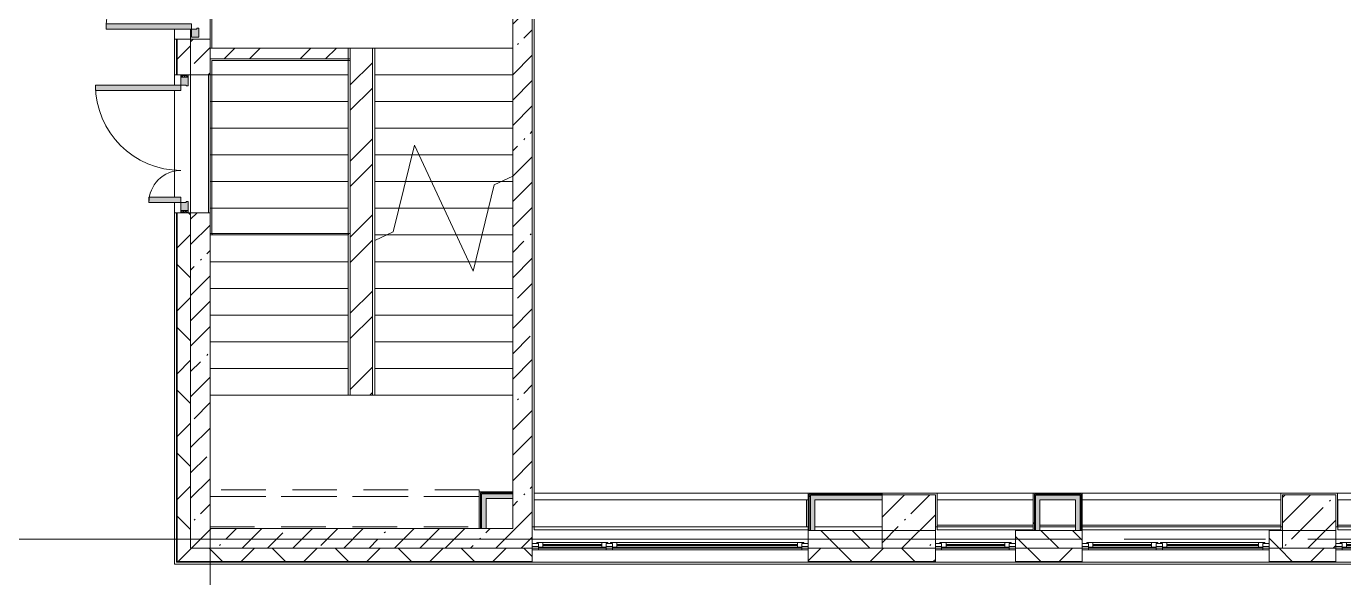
# Model space of a CAD drawing. Header units: millimetres. Extents: x 81425 to 274970, y -8553 to 29000.
# Drawn here: x 146005 to 160808, y -431 to 5765 of the extents above; entities that cross this region are included whole.
import ezdxf

# ---------------------------------------------------------------- set-up
doc = ezdxf.new("R2010")
doc.units = ezdxf.units.MM
doc.linetypes.add('200_ШТРИХ__ш1_п0_6_', pattern=[800, 500, -300])
doc.linetypes.add('Осевая', pattern=[3175, 635, -476.25, 1587.5, -476.25])
for name, color, linetype, lineweight in [('A-DETL-MBND-1', 7, '200_ШТРИХ__ш1_п0_6_', 9), ('A-GLAZ-3', 7, 'Continuous', 5), ('A-WALL', 7, 'Continuous', 9), ('A-WALL-7', 7, 'Continuous', 5), ('I-WALL-3', 7, 'Continuous', 5), ('S-COLS-1', 7, 'Continuous', 5), ('S-STRS-3', 7, 'Continuous', 5), ('S-STRS-MBND-1', 7, 'Continuous', 5), ('Оси', 7, 'Continuous', 9), ('Оси-2', 7, 'Осевая', 9)]:
    doc.layers.add(name, color=color, linetype=linetype, lineweight=lineweight)
for name, color, linetype, lineweight, true_color in [('A-DOOR-5', 7, 'Continuous', 5, 0xe2e2e2), ('A-DOOR-6', 7, 'Continuous', 5, 0xaaaaaa), ('A-DOOR-FRAM-4', 7, 'Continuous', 5, 0xaaaaaa), ('A-FLOR-2', 7, 'Continuous', 5, 0xaaaaaa), ('I-WALL-1', 7, 'Continuous', 5, 0xe7e7e7), ('I-WALL-2', 7, 'Continuous', 9, 0xe7e7e7)]:
    doc.layers.add(name, color=color, linetype=linetype, lineweight=lineweight, true_color=true_color)
pattern_1 = [(45, (147960.1, 0), (-353.5534, 353.5534), []), (135, (147960.1, 0), (-353.5534, -353.5534), [])]
pattern_2 = [(45, (147960.08, 0), (-285.123, 285.123), []), (45, (148245.2, 0), (-285.123, 285.123), [504.031, -100.806, 16.764, -84.042])]
pattern_3 = [(45, (147960.1, 0), (-427.684, 427.684), []), (45, (148245.2, 0), (-427.684, 427.684), [])]
pattern_4 = [(45, (147960.1, 0), (-530.33, 530.33), []), (135, (147960.1, 0), (-530.33, -530.33), [])]

# ---------------------------------------------------------------- blocks, each defined once
blk = doc.blocks.new('120_Окно_СКБ_1Ст - 120_Окно_СКБ_1Ст 900х2500_h_-22445987-1_8_3_птичка')
at = {"layer": 'A-GLAZ-3'}
for p, q in [((-450, -127), (-450, -57)), ((-450, -57), (-380, -57)), ((450, -57), (-450, -57)), ((-380, -127), (-450, -127)), ((-450, -127), (-400, -127)), ((-380, -127), (-400, -127)), ((-400, -127), (-400, -137)), ((-400, -137), (400, -137)), ((400, -137), (-400, -137)), ((-380, -57), (-380, -127)), ((380, -87), (-380, -87)), ((-380, -87), (-380, -127)), ((-330, -137), (-330, -87)), ((-330, -107), (330, -107)), ((330, -117), (-330, -117)), ((330, -137), (330, -87)), ((380, -127), (380, -57)), ((380, -57), (450, -57)), ((380, -127), (380, -87)), ((450, -127), (380, -127)), ((400, -127), (380, -127)), ((400, -127), (450, -127)), ((400, -137), (400, -127)), ((450, -57), (450, -127))]:
    blk.add_line(p, q, dxfattribs=at)
blk = doc.blocks.new('120_Окно_СКБ_2Ст - 120_Окно_СКБ_2Ст 2100х2500 _мал створка справа_-22445857-1_8_3_птичка')
at = {"layer": 'A-GLAZ-3'}
for p, q in [((-1050, -127), (-1050, -57)), ((-1050, -57), (-980, -57)), ((1050, -57), (-1050, -57)), ((-980, -127), (-1050, -127)), ((-1050, -127), (-1000, -127)), ((-980, -127), (-1000, -127)), ((-1000, -127), (-1000, -137)), ((-1000, -137), (170, -137)), ((170, -137), (-1000, -137)), ((-980, -57), (-980, -127)), ((150, -87), (-980, -87)), ((-980, -87), (-980, -127)), ((-930, -137), (-930, -87)), ((-930, -107), (100, -107)), ((100, -117), (-930, -117)), ((100, -137), (100, -87)), ((150, -127), (150, -57)), ((150, -57), (220, -57)), ((150, -127), (150, -87)), ((220, -127), (150, -127)), ((170, -127), (150, -127)), ((170, -127), (200, -127)), ((170, -137), (170, -127)), ((220, -127), (200, -127)), ((200, -127), (200, -137)), ((200, -137), (1000, -137)), ((1000, -137), (200, -137)), ((220, -57), (220, -127)), ((980, -87), (220, -87)), ((220, -87), (220, -127)), ((270, -137), (270, -87)), ((270, -107), (930, -107)), ((930, -117), (270, -117)), ((930, -137), (930, -87)), ((980, -127), (980, -57)), ((980, -57), (1050, -57)), ((980, -127), (980, -87)), ((1050, -127), (980, -127)), ((1000, -127), (980, -127)), ((1000, -127), (1050, -127)), ((1000, -137), (1000, -127)), ((1050, -57), (1050, -127))]:
    blk.add_line(p, q, dxfattribs=at)
blk = doc.blocks.new('120_Окно_СКБ_2Ст - 120_Окно_СКБ_2Ст 3100х2500 _мал_створка слева_-V90-1_8_3_птичка')
at = {"layer": 'A-GLAZ-3'}
for p, q in [((-1550, -127), (-1550, -57)), ((-1550, -57), (-1480, -57)), ((1550, -57), (-1550, -57)), ((-1480, -127), (-1550, -127)), ((-1550, -127), (-1500, -127)), ((-1480, -127), (-1500, -127)), ((-1500, -127), (-1500, -137)), ((-1500, -137), (670, -137)), ((670, -137), (-1500, -137)), ((-1480, -57), (-1480, -127)), ((650, -87), (-1480, -87)), ((-1480, -87), (-1480, -127)), ((-1430, -137), (-1430, -87)), ((-1430, -107), (600, -107)), ((600, -117), (-1430, -117)), ((600, -137), (600, -87)), ((650, -127), (650, -57)), ((650, -57), (720, -57)), ((650, -127), (650, -87)), ((720, -127), (650, -127)), ((670, -127), (650, -127)), ((670, -127), (700, -127)), ((670, -137), (670, -127)), ((720, -127), (700, -127)), ((700, -127), (700, -137)), ((700, -137), (1500, -137)), ((1500, -137), (700, -137)), ((720, -57), (720, -127)), ((1480, -87), (720, -87)), ((720, -87), (720, -127)), ((770, -137), (770, -87)), ((770, -107), (1430, -107)), ((1430, -117), (770, -117)), ((1430, -137), (1430, -87)), ((1480, -127), (1480, -57)), ((1480, -57), (1550, -57)), ((1480, -127), (1480, -87)), ((1550, -127), (1480, -127)), ((1500, -127), (1480, -127)), ((1500, -127), (1550, -127)), ((1500, -137), (1500, -127)), ((1550, -57), (1550, -127))]:
    blk.add_line(p, q, dxfattribs=at)
blk = doc.blocks.new('110_Дверь_СКБ_2Ст_Наружная - ДН-1_л__ Двухстворчатая 1350 х3200 _ЛК_ в свету с верхним остеклением 2-22796854-1_8_3_птичка')
at = {"layer": 'A-DOOR-5'}
for points in [[(-715.5, 101), (-715.5, -91), (-655.5, -91), (-655.5, 869), (-715.5, 869)], [(694.5, -79), (694.5, -91), (754.5, -91), (754.5, 419), (694.5, 419), (694.5, -12.6)]]:
    blk.add_hatch(color=256, dxfattribs=at).paths.add_polyline_path(points)
h = blk.add_hatch(color=256, dxfattribs=at)
h.paths.add_polyline_path([(-805.5, -171), (-705.5, -171), (-705.5, -151), (-715.5, -151), (-715.5, -91), (-805.5, -91)])
h.paths.add_polyline_path([(744.5, -171), (844.5, -171), (844.5, -91), (754.5, -91), (754.5, -151), (744.5, -151)])
at = {"layer": 'A-DOOR-6'}
for p, q in [((-715.5, 869), (-715.5, -91)), ((-655.5, 869), (-715.5, 869)), ((-655.5, -91), (-655.5, 869)), ((754.5, 419), (694.5, 419)), ((694.5, 419), (694.5, -91)), ((754.5, -91), (754.5, 419)), ((-715.5, -91), (-655.5, -91)), ((694.5, -91), (754.5, -91))]:
    blk.add_line(p, q, dxfattribs=at)
for centre, radius, start, end in [((-715.5, -91), 960, 0, 90), ((754.5, -91), 510, 90, 180)]:
    blk.add_arc(centre, radius, start, end, dxfattribs=at)
at = {"layer": 'A-DOOR-FRAM-4'}
for p, q in [((-715.5, -91), (-805.5, -91)), ((-805.5, -91), (-805.5, -171)), ((-715.5, -151), (-715.5, -91)), ((754.5, -91), (754.5, -151)), ((844.5, -91), (754.5, -91)), ((844.5, -171), (844.5, -91)), ((-805.5, -171), (-705.5, -171)), ((-705.5, -151), (-715.5, -151)), ((-705.5, -171), (-705.5, -151)), ((754.5, -151), (744.5, -151)), ((744.5, -151), (744.5, -171)), ((744.5, -171), (844.5, -171))]:
    blk.add_line(p, q, dxfattribs=at)
blk = doc.blocks.new('110_Дверь_СКБ_2Ст_Наружная - ДН-3_л__ Двухстворчатая 1200 х3200 из подвала EI30-23666533-1_8_3_птичка')
at = {"layer": 'A-DOOR-5'}
for points in [[(620, 989), (620, 29), (680, 29), (680, 989)], [(-640, 71), (-640, 29), (-580, 29), (-580, 389), (-640, 389), (-640, 79)]]:
    blk.add_hatch(color=256, dxfattribs=at).paths.add_polyline_path(points)
h = blk.add_hatch(color=256, dxfattribs=at)
h.paths.add_polyline_path([(-730, -51), (-630, -51), (-630, -31), (-640, -31), (-640, 29), (-730, 29)])
h.paths.add_polyline_path([(670, -51), (770, -48), (770, 29), (680, 29), (680, -31), (670, -31)])
at = {"layer": 'A-DOOR-6'}
h = blk.add_hatch(dxfattribs=at)
h.set_pattern_fill('FP_183', color=256, style=0, pattern_type=2)
h.set_pattern_definition([(135, (1526.41, 143.685), (-14.14214, -14.14214), []), (225, (1526.41, 143.685), (14.14214, -14.14214), [])])
h.paths.add_polyline_path([(770, -48), (772, -51), (795, -51), (795, 29), (770, 29), (770, -31)])
at = {"layer": 'A-DOOR-FRAM-4'}
h = blk.add_hatch(dxfattribs=at)
h.set_pattern_fill('FP_184', color=256, style=0, pattern_type=2)
h.set_pattern_definition([(45, (-596.384, 143.685), (-14.1421, 14.1421), []), (135, (-596.384, 143.685), (-14.1421, -14.1421), [])])
h.paths.add_polyline_path([(-755, 29), (-755, -51), (-730, -51), (-730, 29)])
at = {"layer": 'A-DOOR-6'}
for p, q in [((680, 989), (620, 989)), ((620, 989), (620, 29)), ((680, 29), (680, 989)), ((-640, 389), (-640, 29)), ((-580, 389), (-640, 389)), ((-580, 29), (-580, 389)), ((-640, 29), (-580, 29)), ((620, 29), (680, 29))]:
    blk.add_line(p, q, dxfattribs=at)
for centre, radius, start, end in [((680, 29), 960, 90, 180), ((-640, 29), 360, 0, 90)]:
    blk.add_arc(centre, radius, start, end, dxfattribs=at)
at = {"layer": 'A-DOOR-FRAM-4'}
for p, q in [((-730, 29), (-755, 29)), ((-755, 29), (-755, -51)), ((-640, 29), (-730, 29)), ((-730, 29), (-730, -51)), ((-730, -51), (-730, 29)), ((-640, -31), (-640, 29)), ((680, 29), (680, -31)), ((770, 29), (680, 29)), ((770, -51), (770, 29)), ((795, 29), (770, 29)), ((770, 29), (770, -51)), ((795, -51), (795, 29)), ((-755, -51), (-730, -51)), ((-730, -51), (-630, -51)), ((-630, -31), (-640, -31)), ((-630, -51), (-630, -31)), ((680, -31), (670, -31)), ((670, -31), (670, -51)), ((670, -51), (770, -51)), ((770, -51), (795, -51))]:
    blk.add_line(p, q, dxfattribs=at)
blk = doc.blocks.new('Зашивка приборов отопления18 - Зашивка приборов отопления-33281779-1_8_3_птичка')
at = {"layer": 'A-WALL-7'}
for p, q in [((12140, 520), (9910, 520)), ((12140, 445), (9910, 445)), ((9910, 445), (12140, 445)), ((12140, 445), (12140, 520)), ((12140, 105), (12140, 445)), ((9910, 105), (12140, 105))]:
    blk.add_line(p, q, dxfattribs=at)
blk = doc.blocks.new('Зашивка приборов отопления16 - Зашивка приборов отопления-33282046-1_8_3_птичка')
at = {"layer": 'A-WALL-7'}
for p, q in [((10990, 520), (9910, 520)), ((9910, 520), (9910, 445)), ((10990, 445), (9910, 445)), ((9910, 445), (9910, 105)), ((9910, 445), (10990, 445)), ((9910, 105), (10990, 105))]:
    blk.add_line(p, q, dxfattribs=at)
blk = doc.blocks.new('Зашивка приборов отопления17 - Зашивка приборов отопления-33282118-1_8_3_птичка')
at = {"layer": 'A-WALL-7'}
for p, q in [((10990, 520), (7910, 520)), ((7910, 520), (7910, 445)), ((10990, 445), (7910, 445)), ((7910, 445), (7910, 105)), ((7910, 445), (10990, 445)), ((7910, 105), (10990, 105))]:
    blk.add_line(p, q, dxfattribs=at)
blk = doc.blocks.new('Зашивка приборов отопления19 - Зашивка приборов отопления-33282289-1_8_3_птичка')
at = {"layer": 'A-WALL-7'}
for p, q in [((12140, 520), (10059, 520)), ((10059, 520), (10059, 445)), ((10059, 445), (12140, 445)), ((12140, 445), (10061, 445)), ((10061, 445), (10061, 105)), ((10061, 105), (12140, 105))]:
    blk.add_line(p, q, dxfattribs=at)
blk = doc.blocks.new('Зашивка приборов отопления45 - Зашивка приборов отопления-33465879-1_8_3_птичка')
at = {"layer": 'A-DETL-MBND-1'}
for p, q in [((3135, 556), (110, 556)), ((3135, 481), (110, 481)), ((110, 481), (3135, 481)), ((3135, 535), (3135, 556)), ((110, 141), (3135, 141))]:
    blk.add_line(p, q, dxfattribs=at)

msp = doc.modelspace()

# ---------------------------------------------------------------- hatches: boundary and pattern name
at = {"layer": 'A-WALL-7'}
h = msp.add_hatch(dxfattribs=at)
h.set_pattern_fill('FP_83', color=256, style=0, pattern_type=2)
h.set_pattern_definition(pattern_1)
h.paths.add_polyline_path([(147850.1, -100), (147850.1, 3670), (147700.1, 3670), (147700.1, -100)])
h.paths.add_polyline_path([(147700.1, 5220), (147850.1, 5220), (147850.1, 5620), (147700.1, 5620), (147700.1, 5520)])
h.paths.add_polyline_path([(147700.1, 7320), (147850.1, 7320), (147850.1, 8520), (147700.1, 8520), (147700.1, 7544.6)])
h.paths.add_polyline_path([(147760.7, 10820), (147850.1, 10820), (147850.1, 12220), (147700.1, 12220), (147700.1, 10820)])
h.paths.add_polyline_path([(147850.1, 13120), (147849.5, 15350), (147700.1, 15350), (147700.1, 13120), (147805.8, 13120)])
h = msp.add_hatch(dxfattribs=at)
h.set_pattern_fill('FP_94', color=256, style=0, pattern_type=2)
h.set_pattern_definition([(135, (147960.08, 0), (-176.7767, -176.7767), [])])
h.paths.add_polyline_path([(154790.1, -100), (155620.1, -100), (155620.1, 100), (154790.1, 100), (154790.1, -80)])
h.paths.add_polyline_path([(169870.1, -100), (169870.1, 100), (169570.1, 100), (169570.1, -100)])
h.paths.add_polyline_path([(175270.1, -100), (176269.8, -100), (176269.8, 100), (175270.1, 100), (175270.1, -80)])
h.paths.add_polyline_path([(157119.8, -100), (157870.1, -100), (157870.1, 100), (157119.8, 100), (157119.8, -80)])
h.paths.add_polyline_path([(160120.1, -100), (160120.1, 100), (159970.1, 100), (159970.1, -100)])
h.paths.add_polyline_path([(168450.1, -100), (168670.1, -100), (168670.1, 100), (167320.1, 100), (167320.1, -100), (167355.3, -100)])
h.paths.add_polyline_path([(174370.1, -100), (174370.1, 100), (174120.1, 100), (174120.1, -100)])
h.paths.add_polyline_path([(163570.1, -100), (163570.1, 100), (162820.1, 100), (162820.1, -100)])
h.paths.add_polyline_path([(164470.1, -100), (164620.1, -94.4), (164620.1, 100), (164470.1, 100), (164470.1, -80)])
h.paths.add_polyline_path([(170595.1, -100), (170595.1, 100), (170470.1, 100), (170470.1, -100)])
h.paths.add_polyline_path([(173395.1, -100), (173520.1, -100), (173520.1, 100), (173395.1, 100), (173395.1, -80)])
h = msp.add_hatch(dxfattribs=at)
h.set_pattern_fill('FP_83', color=256, style=0, pattern_type=2)
h.set_pattern_definition(pattern_1)
h.paths.add_polyline_path([(223653.9, -250), (223660.1, -250), (223660.1, -100), (221940.1, -100), (221940.1, -250), (223652.1, -250)])
h.paths.add_polyline_path([(215688, -250), (218620.1, -250), (218620.1, -100), (215020.1, -100), (215020.1, -250)])
h.paths.add_polyline_path([(220196.1, -250), (220240.1, -250), (220240.1, -100), (219520.1, -101.8), (219520.1, -250), (220040.1, -250)])
h.paths.add_polyline_path([(209570.1, -250), (209570.1, -100), (208870.1, -100), (208870.1, -250), (209181.7, -250)])
h.paths.add_polyline_path([(211670.1, -250), (212220.1, -250), (212220.1, -100), (211670.1, -100), (211670.1, -121.3)])
h.paths.add_polyline_path([(207970.1, -250), (207970.1, -100), (207220.1, -100), (207220.1, -250)])
h.paths.add_polyline_path([(205120.1, -250), (205120.1, -100), (204370.1, -100), (204370.1, -250), (204534.3, -250)])
h.paths.add_polyline_path([(213120.1, -250), (214120.1, -250), (214120.1, -100), (213120.1, -100), (213120.1, -118)])
h.paths.add_polyline_path([(199831.6, -250), (201270.1, -250), (201270.1, -100), (199831.6, -100), (199831.6, -150.7)])
h.paths.add_polyline_path([(197731.6, -250), (197731.6, -100), (197020.1, -100), (197020.1, -250), (197098.5, -250)])
h.paths.add_polyline_path([(196120.1, -250), (196120.1, -100), (195370.1, -100), (195370.1, -250)])
h.paths.add_polyline_path([(192270.1, -250), (192270.1, -100), (190697.6, -100), (190697.6, -250), (191521.6, -250)])
h.paths.add_polyline_path([(188597.6, -250), (188597.6, -100), (187900.1, -100), (187900.1, -250)])
h.paths.add_polyline_path([(187000.1, -250), (187000.1, -100), (185950.1, -100), (185950.1, -250), (186874.3, -250)])
h.paths.add_polyline_path([(185050.1, -250), (185050.1, -100), (183930.1, -100), (183930.1, -250), (185015.3, -250)])
h.paths.add_polyline_path([(181830.1, -250), (181830.1, -100), (180970.1, -100), (180970.1, -250)])
h.paths.add_polyline_path([(178170.1, -250), (178170.1, -100), (177169.8, -100), (177169.8, -250), (177579.5, -250)])
h.paths.add_polyline_path([(176269.8, -250), (176269.8, -100), (175270.1, -100), (175270.1, -250)])
h.paths.add_polyline_path([(169570.1, -250), (170595.1, -250), (170595.1, -100), (169570.1, -100), (169570.1, -226)])
h.paths.add_polyline_path([(163570.1, -250), (163570.1, -100), (162820.1, -100), (162820.1, -250)])
h.paths.add_polyline_path([(174370.1, -250), (174370.1, -100), (173395.1, -100), (173395.1, -250), (173861.6, -250)])
h.paths.add_polyline_path([(164470.1, -250), (165220.1, -250), (165220.1, -100), (164470.1, -100), (164470.1, -238.7)])
h.paths.add_polyline_path([(167320.1, -250), (168670.1, -250), (168670.1, -100), (167320.1, -100), (167320.1, -231.6)])
h.paths.add_polyline_path([(148765.8, -250), (151690.1, -250), (151690.1, -100), (147700.1, -100), (147700.1, -250), (148070.1, -250)])
h.paths.add_polyline_path([(155620.1, -250), (156219.8, -250), (156219.8, -100), (154790.1, -100), (154790.1, -250), (155272.1, -250)])
h.paths.add_polyline_path([(159970.1, -250), (160720.1, -248), (160720.1, -100), (159970.1, -100), (159970.1, -249.9)])
h.paths.add_polyline_path([(157870.1, -250), (157870.1, -100), (157119.8, -100), (157119.8, -250), (157131, -250)])
at = {"layer": 'I-WALL-1'}
msp.add_hatch(color=256, dxfattribs=at).paths.add_polyline_path([(154865.1, 445), (155620.1, 445), (155620.1, 495), (154865.1, 495)])
at = {"layer": 'I-WALL-2'}
for points in [[(151120.1, 460), (151470.1, 460), (151470.1, 510), (151120.1, 510), (151120.1, 481)], [(151120.1, 120), (151170.1, 125.5), (151170.1, 460), (151120.1, 458.7), (151120.1, 121.8)], [(154815.1, 100), (154865.1, 100), (154865.1, 495), (154815.1, 495), (154815.1, 120)], [(157394.8, 445), (157795.1, 445), (157795.1, 495), (157344.8, 495), (157344.8, 445)], [(157394.8, 100), (157394.8, 445), (157344.8, 445), (157344.8, 100)], [(157845.1, 100), (157845.1, 495), (157795.1, 495), (157795.1, 100)]]:
    msp.add_hatch(color=256, dxfattribs=at).paths.add_polyline_path(points)
at = {"layer": 'I-WALL-3'}
h = msp.add_hatch(dxfattribs=at)
h.set_pattern_fill('FP_63', color=256, style=0, pattern_type=2)
h.set_pattern_definition(pattern_2)
h.paths.add_polyline_path([(147850.1, -100), (148070.1, -100), (148070.1, 3670), (147850.1, 3670), (147850.1, 1795.6)])
h.paths.add_polyline_path([(147850.1, 5220), (148070.1, 5220), (148070.1, 5620), (147850.1, 5620), (147850.1, 5400)])
h.paths.add_polyline_path([(147850.1, 7320), (148070.1, 7320), (148070.1, 7900), (147850.1, 7900), (147850.1, 7544.6)])
h = msp.add_hatch(dxfattribs=at)
h.set_pattern_fill('FP_63', color=256, style=0, pattern_type=2)
h.set_pattern_definition(pattern_2)
h.paths.add_polyline_path([(151690.1, 120), (151690.1, 7900), (151470.1, 7900), (151470.1, 120), (151623.8, 120)])
h = msp.add_hatch(dxfattribs=at)
h.set_pattern_fill('FP_124', color=256, style=0, pattern_type=2)
h.set_pattern_definition(pattern_3)
h.paths.add_polyline_path([(148090.1, 5400), (149645.1, 5400), (149645.1, 5520), (148070.1, 5520), (148070.1, 5400)])
h = msp.add_hatch(dxfattribs=at)
h.set_pattern_fill('FP_124', color=256, style=0, pattern_type=2)
h.set_pattern_definition(pattern_3)
h.paths.add_polyline_path([(149895.1, 1620), (149895.1, 5520), (149645.1, 5520), (149645.1, 1620)])
h = msp.add_hatch(dxfattribs=at)
h.set_pattern_fill('FP_199', color=256, style=0, pattern_type=2)
h.set_pattern_definition(pattern_4)
h.paths.add_polyline_path([(154790.1, 100), (154802.6, 100), (154802.6, 520), (154790.1, 520), (154790.1, 120)])
h = msp.add_hatch(dxfattribs=at)
h.set_pattern_fill('FP_199', color=256, style=0, pattern_type=2)
h.set_pattern_definition(pattern_4)
h.paths.add_polyline_path([(154802.6, 507.5), (155620.1, 507.5), (155620.1, 520), (154802.6, 520)])
h = msp.add_hatch(dxfattribs=at)
h.set_pattern_fill('FP_199', color=256, style=0, pattern_type=2)
h.set_pattern_definition(pattern_4)
h.paths.add_polyline_path([(154802.6, 100), (154815.1, 100), (154815.1, 507.5), (154802.6, 507.5), (154802.6, 120)])
h = msp.add_hatch(dxfattribs=at)
h.set_pattern_fill('FP_199', color=256, style=0, pattern_type=2)
h.set_pattern_definition(pattern_4)
h.paths.add_polyline_path([(155272.1, 495), (155620.1, 500), (155620.1, 507.5), (154815.1, 507.5), (154815.1, 495), (154872.3, 495)])
h = msp.add_hatch(dxfattribs=at)
h.set_pattern_fill('FP_199', color=256, style=0, pattern_type=2)
h.set_pattern_definition(pattern_4)
h.paths.add_polyline_path([(157332.3, 100), (157332.3, 507.5), (157319.8, 507.5), (157319.8, 100)])
h = msp.add_hatch(dxfattribs=at)
h.set_pattern_fill('FP_199', color=256, style=0, pattern_type=2)
h.set_pattern_definition(pattern_4)
h.paths.add_polyline_path([(157344.8, 100), (157344.8, 495), (157332.3, 494.7), (157332.3, 100)])
h = msp.add_hatch(dxfattribs=at)
h.set_pattern_fill('FP_199', color=256, style=0, pattern_type=2)
h.set_pattern_definition(pattern_4)
h.paths.add_polyline_path([(157857.6, 100), (157857.6, 507.5), (157845.1, 507.5), (157845.1, 100)])
h = msp.add_hatch(dxfattribs=at)
h.set_pattern_fill('FP_199', color=256, style=0, pattern_type=2)
h.set_pattern_definition(pattern_4)
h.paths.add_polyline_path([(157870.1, 100), (157870.1, 520), (157857.6, 520), (157857.6, 100)])
h = msp.add_hatch(dxfattribs=at)
h.set_pattern_fill('FP_63', color=256, style=0, pattern_type=2)
h.set_pattern_definition(pattern_2)
h.paths.add_polyline_path([(149920.1, -100), (151690.1, -100), (151690.1, 120), (148070.1, 120), (148070.1, -100), (149620.1, -100)])
at = {"layer": 'S-COLS-1'}
h = msp.add_hatch(dxfattribs=at)
h.set_pattern_fill('FP_63', color=256, style=0, pattern_type=2)
h.set_pattern_definition(pattern_2)
h.paths.add_polyline_path([(156201.6, -100), (156220.1, -100), (156220.1, 500), (155620.1, 500), (155620.1, -100)])
h = msp.add_hatch(dxfattribs=at)
h.set_pattern_fill('FP_63', color=256, style=0, pattern_type=2)
h.set_pattern_definition(pattern_2)
h.paths.add_polyline_path([(160120.1, -100), (160720.1, -100), (160720.1, 500), (160120.1, 500), (160120.1, -80)])

# ---------------------------------------------------------------- linework, layer by layer
at = {"layer": 'A-FLOR-2'}
for p, q in [((148090.1, 7660), (148090.1, 5520)), ((151710.1, 7693), (151710.1, 520)), ((149895.1, 5520), (149920.1, 5520)), ((149645.1, 5379.5), (148090.6, 5379.5)), ((148090.6, 5379.5), (148090.6, 3435)), ((148050.1, 5220), (148050.1, 3670)), ((148070.1, 3435), (149645.1, 3435)), ((151710.1, 445), (151710.1, 140)), ((154770.1, 445), (151710.1, 445)), ((154770.1, 140), (154770.1, 445)), ((155620.1, 520), (156239.8, 520)), ((156239.8, 445), (156239.8, 159.9)), ((157319.8, 445), (156239.8, 445)), ((160100.1, 445), (157870.1, 445)), ((160100.1, 520), (160738.7, 520)), ((160100.1, 159.9), (160100.1, 445)), ((160740.1, 445), (160740.1, 140)), ((162820.1, 445), (160740.1, 445)), ((156239.8, 159.9), (157319.8, 159.9)), ((157394.8, 159.9), (157795.1, 159.9)), ((157870.1, 159.9), (160100.1, 159.9)), ((160740.1, 160.3), (162820.1, 160.3))]:
    msp.add_line(p, q, dxfattribs=at)
at = {"layer": 'A-WALL'}
for p, q in [((147697.1, 5620), (147697.1, 5220)), ((147700.1, 5620), (147700.1, 5220)), ((147850.1, 5220), (147850.1, 5620)), ((148070.1, 5520), (148070.1, 5400)), ((149645.1, 5400), (149645.1, 5520)), ((147697.1, 3670), (147697.1, -253)), ((147700.1, 3670), (147700.1, -250)), ((147850.1, -100), (147850.1, 3670)), ((151107.6, 522.5), (151470.1, 522.5)), ((151107.6, 120), (151107.6, 522.5)), ((151120.1, 510), (151470.1, 510)), ((151120.1, 120), (151120.1, 510)), ((151470.1, 460), (151470.1, 535)), ((154802.6, 100), (154802.6, 507.5)), ((155620.1, 507.5), (154802.6, 507.5)), ((154815.1, 100), (154815.1, 495)), ((155620.1, 495), (154815.1, 495)), ((157332.3, 507.5), (157857.6, 507.5)), ((157332.3, 100), (157332.3, 507.5)), ((157344.8, 495), (157845.1, 495)), ((157344.8, 100), (157344.8, 495)), ((157845.1, 495), (157845.1, 100)), ((157857.6, 507.5), (157857.6, 100)), ((151095.1, 120), (151170.1, 120)), ((156219.8, -100), (154790.1, -100)), ((157870.1, -100), (157119.8, -100)), ((160720.1, -100), (159970.1, -100)), ((147697.1, -253), (151690.1, -253)), ((147700.1, -250), (151690.1, -250)), ((154790.1, -250), (156219.8, -250)), ((154790.1, -253), (156219.8, -253)), ((157119.8, -250), (157870.1, -250)), ((157119.8, -253), (157870.1, -253)), ((159970.1, -250), (160720.1, -250)), ((159970.1, -253), (160720.1, -253))]:
    msp.add_line(p, q, dxfattribs=at)
at = {"layer": 'A-WALL-7'}
for p, q in [((147670.1, 5105), (147670.1, 5735)), ((147850.1, 5735), (147850.1, 5620)), ((147850.1, 5620), (147670.1, 5620)), ((147692.1, 5620), (147692.1, 5220)), ((147670.1, 5220), (147742.1, 5220)), ((147822.1, 5220), (147850.1, 5220)), ((147850.1, 5220), (147850.1, 3670)), ((147670.1, 3845), (147670.1, 5045)), ((147670.1, -280), (147670.1, 3785)), ((147742.1, 3670), (147670.1, 3670)), ((147692.1, 3670), (147692.1, -258)), ((147850.1, 3670), (147822.1, 3670)), ((154790.1, 100), (154790.1, -258)), ((156219.8, 100), (154865.1, 100)), ((156219.8, -258), (156219.8, 100)), ((157795.1, 100), (157119.8, 100)), ((157119.8, 100), (157119.8, -258)), ((157870.1, -258), (157870.1, 100)), ((160720.1, 100), (159970.1, 100)), ((159970.1, 100), (159970.1, -258)), ((160720.1, -258), (160720.1, 100)), ((154790.1, -100), (151690.1, -100)), ((151690.1, -258), (151690.1, -100)), ((156220.1, -100), (157119.8, -100)), ((157870.1, -100), (159970.1, -100)), ((160720.1, -100), (162820.1, -100)), ((220240.1, -280), (147670.1, -280)), ((160720.1, -258), (147692.1, -258)), ((160720.1, -258), (169570.1, -258))]:
    msp.add_line(p, q, dxfattribs=at)
at = {"layer": 'I-WALL-3'}
for p, q in [((151690.1, -100), (151690.1, 7900)), ((148070.1, 7680), (148070.1, 5520)), ((151470.1, 7680), (151470.1, 535)), ((147850.1, 5620), (147850.1, 5735)), ((148070.1, 5620), (147850.1, 5620)), ((149895.1, 5520), (148070.1, 5520)), ((149895.1, 1620), (149895.1, 5520)), ((148070.1, 120), (148070.1, 5400)), ((148070.1, 5400), (149645.1, 5400)), ((149645.1, 5400), (149645.1, 1620)), ((147850.1, 5220), (148070.1, 5220)), ((147850.1, 3670), (147850.1, 5220)), ((148070.1, 3670), (147850.1, 3670)), ((149645.1, 1620), (149895.1, 1620)), ((151470.1, 535), (151095.1, 535)), ((151095.1, 535), (151095.1, 120)), ((151170.1, 460), (151470.1, 460)), ((151170.1, 120), (151170.1, 460)), ((151470.1, 460), (151470.1, 120)), ((154790.1, 520), (154790.1, 100)), ((155620.1, 520), (154790.1, 520)), ((154865.1, 100), (154865.1, 445)), ((154865.1, 445), (155620.1, 445)), ((155620.1, 445), (155620.1, 520)), ((157870.1, 520), (157319.8, 520)), ((157319.8, 520), (157319.8, 100)), ((157394.8, 445), (157795.1, 445)), ((157394.8, 100), (157394.8, 445)), ((157795.1, 445), (157795.1, 100)), ((157870.1, 100), (157870.1, 520)), ((151095.1, 120), (148070.1, 120)), ((151470.1, 120), (151170.1, 120)), ((151690.1, 140), (154790.1, 140)), ((154790.1, 100), (154865.1, 100)), ((154865.1, 140), (155620.1, 140)), ((156220.1, 140), (157319.8, 140)), ((157394.8, 140), (157795.1, 140)), ((157795.1, 100), (157870.1, 100)), ((157870.1, 140), (160120.1, 140)), ((160720.1, 140), (162820.1, 140)), ((147850.1, -100), (151690.1, -100)), ((151760.1, -80), (151690.1, -80)), ((152590.1, -80), (152520.1, -80)), ((154790.1, -80), (154720.1, -80)), ((156289.8, -80), (156220.1, -80)), ((157119.8, -80), (157049.8, -80)), ((157940.1, -80), (157870.1, -80)), ((158770.1, -80), (158700.1, -80)), ((159970.1, -80), (159900.1, -80)), ((160790.1, -80), (160720.1, -80))]:
    msp.add_line(p, q, dxfattribs=at)
at = {"layer": 'S-COLS-1'}
for p, q in [((156220.1, 500), (155620.1, 500)), ((155620.1, 500), (155620.1, -100)), ((156220.1, -100), (156220.1, 500)), ((160720.1, 500), (160120.1, 500)), ((160120.1, 500), (160120.1, -100)), ((160720.1, -100), (160720.1, 500)), ((155620.1, -100), (156220.1, -100)), ((160120.1, -100), (160720.1, -100))]:
    msp.add_line(p, q, dxfattribs=at)
at = {"layer": 'S-STRS-3'}
for p, q in [((151470.1, 5520), (149920.1, 5520)), ((149920.1, 5520), (149920.1, 5220)), ((151470.1, 5520), (149920.1, 5520)), ((149920.1, 5220), (149920.1, 4920)), ((151470.1, 5220), (149920.1, 5220)), ((151470.1, 5220), (149920.1, 5220)), ((149920.1, 4920), (149920.1, 4620)), ((151470.1, 4920), (149920.1, 4920)), ((151470.1, 4920), (149920.1, 4920)), ((149920.1, 4620), (149920.1, 4320)), ((151470.1, 4620), (149920.1, 4620)), ((151470.1, 4620), (149920.1, 4620)), ((149920.1, 4320), (149920.1, 4020)), ((150338.6, 4320), (149920.1, 4320)), ((150338.6, 4320), (149920.1, 4320)), ((150415.3, 4320), (150338.6, 4320)), ((150415.3, 4320), (150338.6, 4320)), ((151470.1, 4320), (150415.3, 4320)), ((151470.1, 4320), (150415.3, 4320)), ((149920.1, 4020), (149920.1, 3720)), ((150265.7, 4020), (149920.1, 4020)), ((150265.7, 4020), (149920.1, 4020)), ((150555.2, 4020), (150265.7, 4020)), ((150555.2, 4020), (150265.7, 4020)), ((151338.4, 4020), (150555.2, 4020)), ((151338.4, 4020), (150555.2, 4020)), ((151470.1, 4020), (151338.4, 4020)), ((151470.1, 4020), (151338.4, 4020)), ((149920.1, 3720), (149920.1, 3420)), ((150192.8, 3720), (149920.1, 3720)), ((150192.8, 3720), (149920.1, 3720)), ((150695.1, 3720), (150192.8, 3720)), ((150695.1, 3720), (150192.8, 3720)), ((151197.3, 3720), (150695.1, 3720)), ((151197.3, 3720), (150695.1, 3720)), ((151470.1, 3720), (151197.3, 3720)), ((151470.1, 3720), (151197.3, 3720)), ((148070.1, 3420), (149620.1, 3420)), ((148070.1, 3420), (149620.1, 3420)), ((148091.1, 3435), (148091.1, 3420)), ((149620.1, 3420), (149624.1, 3420)), ((149620.1, 3120), (149620.1, 3420)), ((149624.1, 3420), (149624.1, 3435)), ((149920.1, 3420), (149920.1, 3358.6)), ((150051.7, 3420), (149920.1, 3420)), ((150051.7, 3420), (149920.1, 3420)), ((150835, 3420), (150051.7, 3420)), ((150835, 3420), (150051.7, 3420)), ((151124.4, 3420), (150835, 3420)), ((151124.4, 3420), (150835, 3420)), ((151470.1, 3420), (151124.4, 3420)), ((151470.1, 3420), (151124.4, 3420)), ((149920.1, 3358.6), (149920.1, 3120)), ((148070.1, 3120), (149620.1, 3120)), ((148070.1, 3120), (149620.1, 3120)), ((149620.1, 2820), (149620.1, 3120)), ((149920.1, 3120), (149920.1, 2820)), ((150974.9, 3120), (149920.1, 3120)), ((150974.9, 3120), (149920.1, 3120)), ((151051.5, 3120), (150974.9, 3120)), ((151051.5, 3120), (150974.9, 3120)), ((151470.1, 3120), (151051.5, 3120)), ((151470.1, 3120), (151051.5, 3120)), ((148070.1, 2820), (149620.1, 2820)), ((148070.1, 2820), (149620.1, 2820)), ((149620.1, 2520), (149620.1, 2820)), ((149920.1, 2820), (149920.1, 2520)), ((151470.1, 2820), (149920.1, 2820)), ((151470.1, 2820), (149920.1, 2820)), ((148070.1, 2520), (149620.1, 2520)), ((148070.1, 2520), (149620.1, 2520)), ((149620.1, 2220), (149620.1, 2520)), ((149920.1, 2520), (149920.1, 2220)), ((151470.1, 2520), (149920.1, 2520)), ((151470.1, 2520), (149920.1, 2520)), ((148070.1, 2220), (149620.1, 2220)), ((148070.1, 2220), (149620.1, 2220)), ((149620.1, 1920), (149620.1, 2220)), ((149920.1, 2220), (149920.1, 1920)), ((151470.1, 2220), (149920.1, 2220)), ((151470.1, 2220), (149920.1, 2220)), ((148070.1, 1920), (149620.1, 1920)), ((148070.1, 1920), (149620.1, 1920)), ((149620.1, 1620), (149620.1, 1920)), ((149920.1, 1920), (149920.1, 1620)), ((151470.1, 1920), (149920.1, 1920)), ((151470.1, 1920), (149920.1, 1920)), ((148070.1, 1620), (149620.1, 1620)), ((148070.1, 1620), (149620.1, 1620)), ((149645.1, 1620), (149620.1, 1620)), ((149920.1, 1620), (149895.1, 1620)), ((151470.1, 1620), (149920.1, 1620)), ((151470.1, 1620), (149920.1, 1620))]:
    msp.add_line(p, q, dxfattribs=at)
at = {"layer": 'S-STRS-MBND-1'}
for p, q in [((148070.1, 5520), (149620.1, 5520)), ((148070.1, 1620), (148070.1, 5520)), ((149620.1, 1620), (149620.1, 5520)), ((148070.1, 5220), (149620.1, 5220)), ((148070.1, 5220), (149620.1, 5220)), ((148070.1, 4920), (149620.1, 4920)), ((148070.1, 4920), (149620.1, 4920)), ((148070.1, 4620), (149620.1, 4620)), ((148070.1, 4620), (149620.1, 4620)), ((148070.1, 4320), (149620.1, 4320)), ((148070.1, 4320), (149620.1, 4320)), ((150128.6, 3455.9), (150364.9, 4428.1)), ((150415.3, 4320), (150338.6, 4320)), ((150415.3, 4320), (150338.6, 4320)), ((150364.9, 4428.1), (151025.2, 3011.9)), ((148070.1, 4020), (149620.1, 4020)), ((148070.1, 4020), (149620.1, 4020)), ((150555.2, 4020), (150265.7, 4020)), ((150555.2, 4020), (150265.7, 4020)), ((151261.5, 3984.1), (151470.1, 4081.4)), ((151470.1, 4020), (151338.4, 4020)), ((151470.1, 4020), (151338.4, 4020)), ((151025.2, 3011.9), (151261.5, 3984.1)), ((148070.1, 3720), (149620.1, 3720)), ((148070.1, 3720), (149620.1, 3720)), ((150695.1, 3720), (150192.8, 3720)), ((150695.1, 3720), (150192.8, 3720)), ((151470.1, 3720), (151197.3, 3720)), ((151470.1, 3720), (151197.3, 3720)), ((148070.1, 3420), (149620.1, 3420)), ((148070.1, 3420), (149620.1, 3420)), ((149920.1, 3358.6), (150128.6, 3455.9)), ((150835, 3420), (150051.7, 3420)), ((150835, 3420), (150051.7, 3420)), ((151470.1, 3420), (151124.4, 3420)), ((151470.1, 3420), (151124.4, 3420)), ((151470.1, 3420), (151470.1, 1620)), ((149920.1, 3358.6), (149920.1, 1620)), ((148070.1, 3120), (149620.1, 3120)), ((148070.1, 3120), (149620.1, 3120)), ((150974.9, 3120), (149920.1, 3120)), ((150974.9, 3120), (149920.1, 3120)), ((151470.1, 3120), (151051.5, 3120)), ((151470.1, 3120), (151051.5, 3120)), ((148070.1, 2820), (149620.1, 2820)), ((148070.1, 2820), (149620.1, 2820)), ((151470.1, 2820), (149920.1, 2820)), ((151470.1, 2820), (149920.1, 2820)), ((148070.1, 2520), (149620.1, 2520)), ((148070.1, 2520), (149620.1, 2520)), ((151470.1, 2520), (149920.1, 2520)), ((151470.1, 2520), (149920.1, 2520)), ((148070.1, 2220), (149620.1, 2220)), ((148070.1, 2220), (149620.1, 2220)), ((151470.1, 2220), (149920.1, 2220)), ((151470.1, 2220), (149920.1, 2220)), ((148070.1, 1920), (149620.1, 1920)), ((148070.1, 1920), (149620.1, 1920)), ((151470.1, 1920), (149920.1, 1920)), ((151470.1, 1920), (149920.1, 1920)), ((148070.1, 1620), (148070.1, 120)), ((148070.1, 1620), (149620.1, 1620)), ((148070.1, 1620), (149620.1, 1620)), ((149920.1, 1620), (149620.1, 1620)), ((151470.1, 1620), (149920.1, 1620)), ((151470.1, 1620), (149920.1, 1620)), ((151470.1, 120), (151470.1, 1620)), ((148070.1, 120), (151470.1, 120))]:
    msp.add_line(p, q, dxfattribs=at)
at = {"layer": 'Оси'}
for p, q in [((148070.1, 5439), (148070.1, 15380)), ((148070.1, -4552.8), (148070.1, 5388.2)), ((144731.3, 0), (157231.3, 0))]:
    msp.add_line(p, q, dxfattribs=at)
at = {"layer": 'Оси-2'}
for p, q in [((148070.1, 5388.2), (148070.1, 5439)), ((157231.3, 0), (174220.1, 0))]:
    msp.add_line(p, q, dxfattribs=at)

# ---------------------------------------------------------------- block references
at = {"layer": 'A-DETL-MBND-1'}
msp.add_blockref('Зашивка приборов отопления45 - Зашивка приборов отопления-33465879-1_8_3_птичка', (147960.1, 0), dxfattribs=at)
at = {"layer": 'A-DOOR-6', "rotation": 89.99999999999991}
for name, p in [('110_Дверь_СКБ_2Ст_Наружная - ДН-1_л__ Двухстворчатая 1350 х3200 _ЛК_ в свету с верхним остеклением 2-22796854-1_8_3_птичка', (147771.1, 6450.5)), ('110_Дверь_СКБ_2Ст_Наружная - ДН-3_л__ Двухстворчатая 1200 х3200 из подвала EI30-23666533-1_8_3_птичка', (147771.1, 4425.5))]:
    msp.add_blockref(name, p, dxfattribs=at)
at = {"layer": 'A-GLAZ-3', "rotation": 180}
for name, p in [('120_Окно_СКБ_2Ст - 120_Окно_СКБ_2Ст 3100х2500 _мал_створка слева_-V90-1_8_3_птичка', (153240.1, -175)), ('120_Окно_СКБ_1Ст - 120_Окно_СКБ_1Ст 900х2500_h_-22445987-1_8_3_птичка', (156669.8, -175)), ('120_Окно_СКБ_2Ст - 120_Окно_СКБ_2Ст 2100х2500 _мал створка справа_-22445857-1_8_3_птичка', (158920.1, -175)), ('120_Окно_СКБ_2Ст - 120_Окно_СКБ_2Ст 2100х2500 _мал створка справа_-22445857-1_8_3_птичка', (161770.1, -175))]:
    msp.add_blockref(name, p, dxfattribs=at)
at = {"layer": 'A-WALL-7'}
for name, p in [('Зашивка приборов отопления17 - Зашивка приборов отопления-33282118-1_8_3_птичка', (143800.1, 0)), ('Зашивка приборов отопления16 - Зашивка приборов отопления-33282046-1_8_3_птичка', (146329.8, 0)), ('Зашивка приборов отопления18 - Зашивка приборов отопления-33281779-1_8_3_птичка', (147960.1, 0)), ('Зашивка приборов отопления19 - Зашивка приборов отопления-33282289-1_8_3_птичка', (150680.1, 0))]:
    msp.add_blockref(name, p, dxfattribs=at)

doc.saveas('drawing.dxf')
